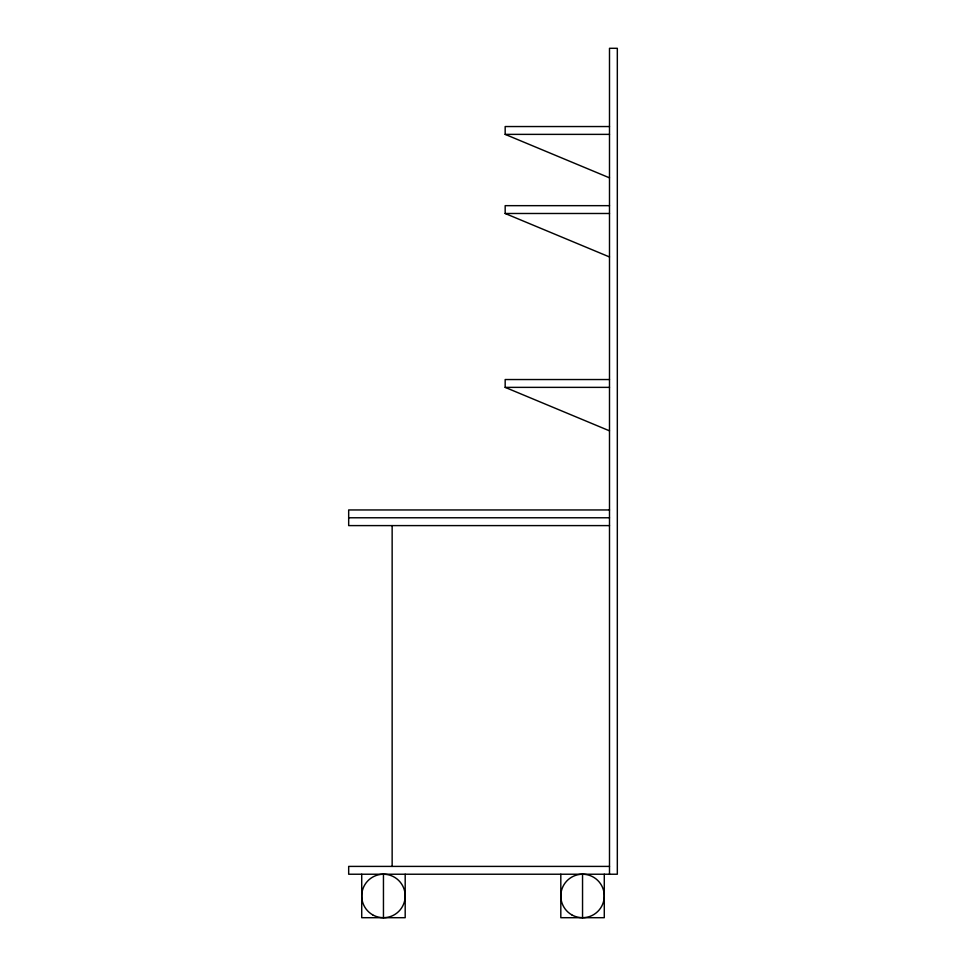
<?xml version="1.0" encoding="UTF-8"?>
<svg xmlns="http://www.w3.org/2000/svg" width="966" height="966" viewBox="0 0 966 966"><rect width="100%" height="100%" fill="white"/><g stroke="black" fill="none" stroke-linecap="round" stroke-linejoin="round"><path stroke-width="1.45" d="M609.498 126.546L505.17 126.546L505.17 134.371L609.498 177.841M505.17 134.371L609.498 134.371M609.498 205.661L505.17 205.661L505.17 213.486L609.498 256.956M505.17 213.486L609.498 213.486M609.498 379.541L505.17 379.541L505.17 387.366L609.498 430.836M505.17 387.366L609.498 387.366M609.498 509.951L348.678 509.951L348.678 525.601L609.498 525.601M348.678 517.776L609.498 517.776M609.498 866.405L348.678 866.405L348.678 874.23L617.322 874.23L617.322 48.3L609.498 48.3L609.498 874.23M604.281 874.23L604.281 917.7L560.811 917.7L560.811 874.23M582.546 874.23L582.546 917.7M405.189 874.23L405.189 917.7L361.719 917.7L361.719 874.23M392.148 525.601L392.148 866.405M383.454 874.23L383.454 917.7M372.586 914.79A21.735 21.735 0 0 0 405.189 895.965A21.735 21.735 0 0 0 372.586 877.14A21.735 21.735 0 0 0 372.586 914.79M571.679 914.79A21.735 21.735 0 0 0 604.281 895.965A21.735 21.735 0 0 0 571.679 877.14A21.735 21.735 0 0 0 571.679 914.79"/></g></svg>
